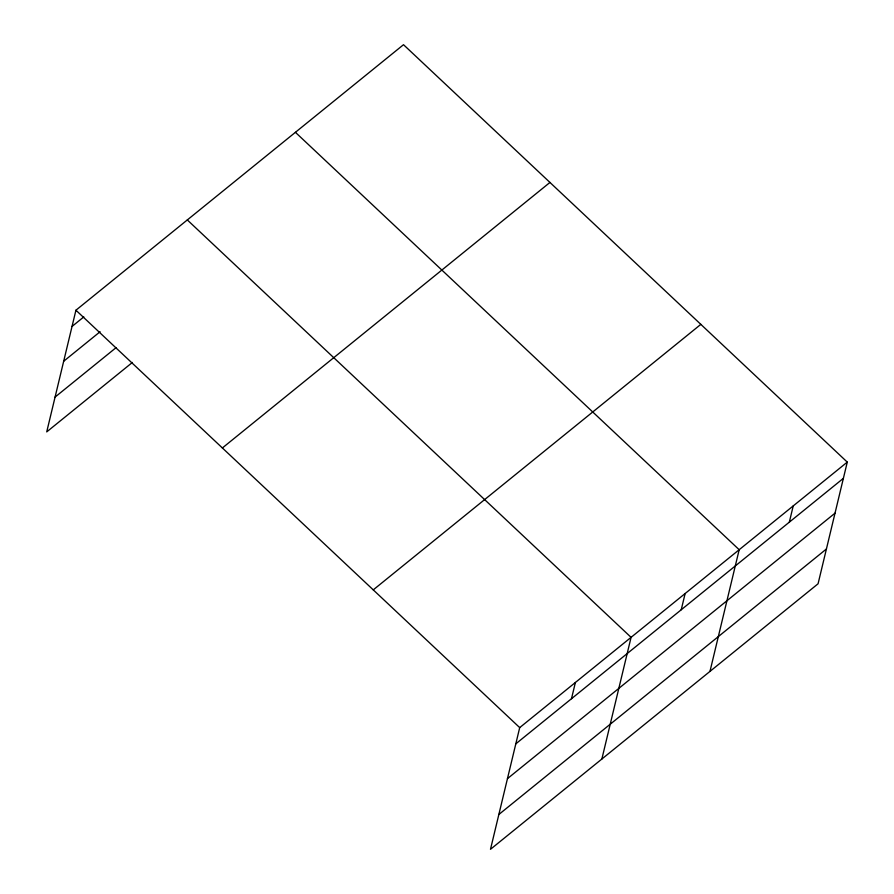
<?xml version="1.0" encoding="UTF-8"?>
<svg xmlns="http://www.w3.org/2000/svg" width="894" height="894" viewBox="0 0 894 894"><rect width="100%" height="100%" fill="white"/><g stroke="black" fill="none" stroke-linecap="round" stroke-linejoin="round"><path stroke-width="1.34" d="M847.277 462.109L519.705 727.615L490.493 849.3L818.066 583.782L847.277 462.109L403.507 44.7L75.934 310.218L46.723 431.891L132.39 362.45M571.489 698.717L575.39 682.48M601.863 759.028L631.075 637.344L187.304 219.935M681.228 609.775L685.128 593.538M709.97 671.405L739.182 549.721L295.411 132.323M789.335 522.152L793.224 505.915M72.034 326.444L83.812 316.901M63.686 361.243L100.094 331.73M55.07 397.092L116.119 347.621M222.382 447.961L549.955 182.443M373.256 589.872L700.84 324.366M515.804 743.853L843.377 478.346M507.446 778.652L835.03 513.145M498.841 814.501L826.425 548.994M75.934 310.218L519.705 727.615"/></g></svg>
